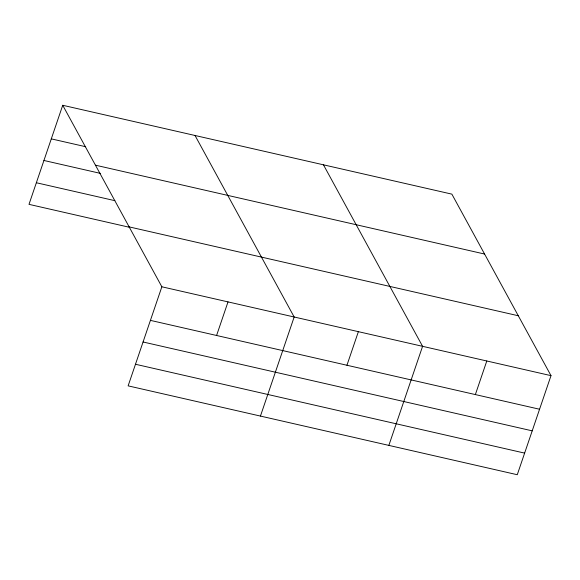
<?xml version="1.0" encoding="UTF-8"?>
<svg xmlns="http://www.w3.org/2000/svg" width="580" height="580" viewBox="0 0 580 580"><rect width="100%" height="100%" fill="white"/><g stroke="black" fill="none" stroke-linecap="round" stroke-linejoin="round"><path stroke-width="0.87" d="M62.727 105.277L161.856 286.788L128.129 385.86L517.273 474.723L551 375.651L451.871 194.14L62.727 105.277L29 204.349L129.557 227.309M216.579 335.486L228.012 301.897M260.442 416.07L294.169 316.999L195.032 135.488M346.942 365.255L358.375 331.666M388.854 445.397L422.581 346.325L323.451 164.814M475.361 394.574L486.794 360.985M51.294 138.867L85.695 146.725M95.439 165.177L484.583 254.04M43.935 160.479L100.391 173.369M36.359 182.743L114.862 200.665M129.144 226.889L518.288 315.752M161.856 286.788L551 375.651M150.423 320.377L539.567 409.241M143.064 341.99L532.208 430.846M135.488 364.255L524.632 453.111"/></g></svg>
